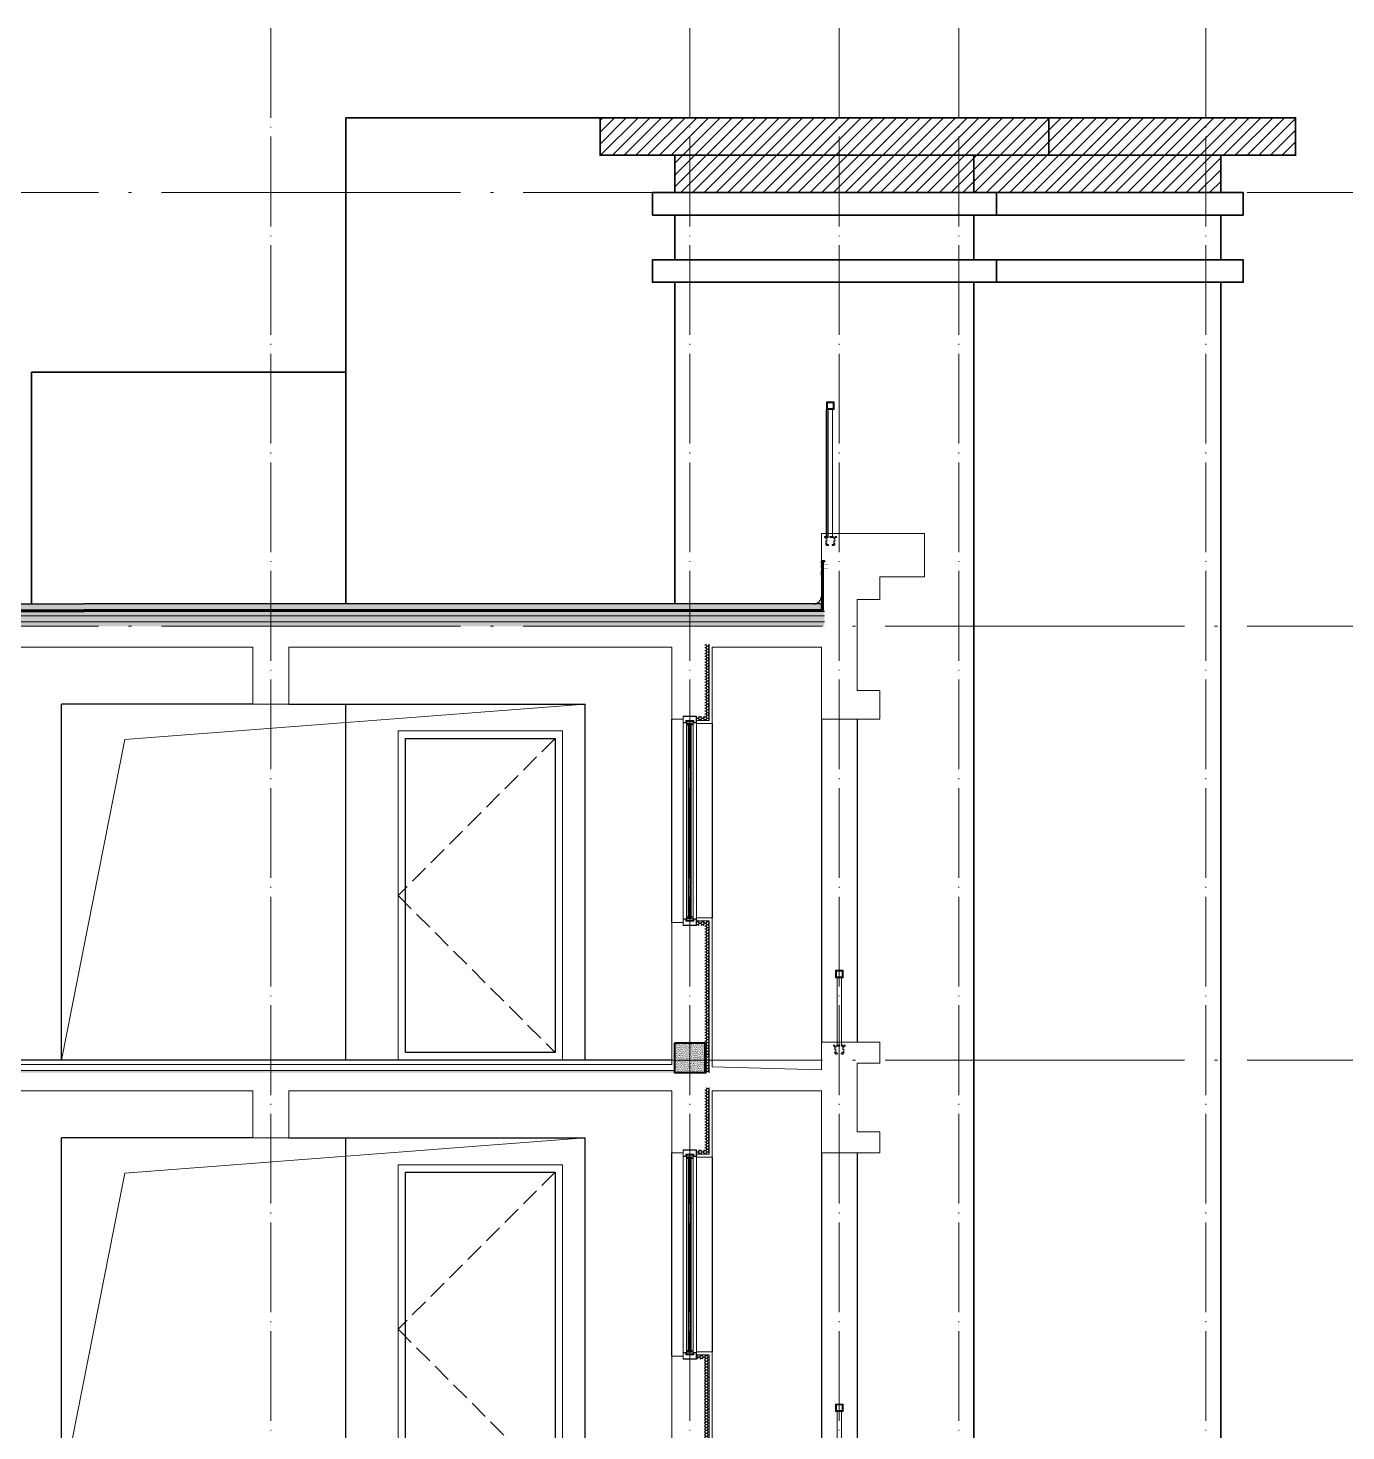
# Model space of a CAD drawing. Extents: x -518115 to 1124316, y -209821 to 1628073.
# Drawn here: x 849477 to 858288, y -90356 to -80976 of the extents above; entities that cross this region are included whole.
import ezdxf
from ezdxf.xclip import XClip

# ---------------------------------------------------------------- set-up
doc = ezdxf.new("R2010")
doc.units = 0
doc.header["$LTSCALE"] = 1000
doc.header["$MEASUREMENT"] = 0
doc.header["$XCLIPFRAME"] = 0
for name, pattern in [('#P_--_20B1_001_t3$0$DASH', [0.35, 0.25, -0.1]), ('DASH', [0.35, 0.25, -0.1]), ('DOTE', [2.42, 2, -0.2, 0.02, -0.2])]:
    doc.linetypes.add(name, pattern=pattern)
for name, color, linetype in [('3-剖面填充（细）', 250, 'Continuous'), ('3-屋面构造层', 157, 'Continuous'), ('Stair-栏杆', 142, 'Continuous'), ('SURFACE', 6, 'Continuous'), ('看线', 251, 'Continuous'), ('立面-看线', 251, 'Continuous')]:
    doc.layers.add(name, color=color, linetype=linetype)
for name, color, linetype, lineweight in [('DOTE', 19, 'DOTE', 9), ('PUB_HATCH', 8, 'Continuous', 9), ('S_WINDOW', 144, 'Continuous', 15), ('WALL', 9, 'Continuous', 40), ('内粉刷', 37, 'Continuous', 9), ('立面-中轮廓线', 213, 'Continuous', 35), ('立面-普通轮廓', 7, 'Continuous', 18), ('立面-栏杆', 105, 'Continuous', 15), ('立面-洞口示意', 152, 'Continuous', 13), ('立面-窗', 129, 'Continuous', 30), ('立面-窗开启线', 250, 'Continuous', 13), ('细细', 250, 'Continuous', 0)]:
    doc.layers.add(name, color=color, linetype=linetype, lineweight=lineweight)
pattern_1 = [(0, (42747.71, -473323.398), (16.66875, 9.623705), [11.1125, -22.225]), (120, (42747.71, -473323.398), (-16.66874801, 9.62370845), [11.1125, -22.225]), (60, (42747.71, -473323.398), (1.99e-06, 19.24741345), [-22.225, 11.1125])]
pattern_2 = [(315, (-218910.2607, -140541.0897), (-1.767766953, -1.767766953), []), (315, (-218909.0822, -140541.0897), (-1.767766953, -1.767766953), [])]
pattern_3 = [(315, (-218910.2607, -141979.3279), (-1.767766953, -1.767766953), []), (315, (-218909.0822, -141979.3279), (-1.767766953, -1.767766953), [])]

# ---------------------------------------------------------------- blocks, each defined once
blk = doc.blocks.new('FGHFGFD')
at = {"layer": '立面-栏杆'}
for p, q in [((542633.8, 108636.1), (542633.8, 109486.1)), ((542663.8, 109486.1), (542663.8, 108636.1))]:
    blk.add_line(p, q, dxfattribs=at)
at = {"layer": '立面-栏杆', "linetype": 'DASH', "ltscale": 0.1}
for p, q in [((542688.8, 108636.1), (542608.8, 108636.1)), ((542608.8, 108636.1), (542608.8, 108629)), ((542608.8, 108629), (542619.1, 108629)), ((542619.1, 108629), (542619.1, 108585.1)), ((542626.3, 108629), (542671.3, 108629)), ((542626.3, 108585.1), (542626.3, 108629)), ((542671.3, 108629), (542671.3, 108585.1)), ((542678.5, 108629), (542688.8, 108629)), ((542678.5, 108585.1), (542678.5, 108629)), ((542688.8, 108629), (542688.8, 108636.1)), ((542633.5, 108583.3), (542628.1, 108583.3)), ((542628.1, 108576.1), (542633.5, 108576.1)), ((542636.2, 108578.8), (542636.2, 108580.6)), ((542661.4, 108580.6), (542661.4, 108578.8)), ((542669.5, 108583.3), (542664.1, 108583.3)), ((542664.1, 108576.1), (542669.5, 108576.1))]:
    blk.add_line(p, q, dxfattribs=at)
at = {"layer": '立面-栏杆'}
for points in [[(542673.8, 109536.1), (542623.8, 109536.1), (542623.8, 109486.1), (542673.8, 109486.1)], [(542667.8, 109530.1), (542629.8, 109530.1), (542629.8, 109492.1), (542667.8, 109492.1)]]:
    blk.add_lwpolyline(points, close=True, dxfattribs=at)
at = {"layer": '立面-栏杆', "linetype": 'DASH', "ltscale": 0.1}
for centre, major_axis, start_param, end_param in [((542628.1, 108585.1), (6.36, 6.36), 2.356194, 3.926991), ((542628.1, 108585.1), (1.27, 1.27), 2.356194, 3.926991), ((542633.5, 108580.6), (1.91, 1.91), 5.497787, 7.068583), ((542633.5, 108578.8), (1.91, 1.91), 3.926991, 5.497787), ((542664.1, 108580.6), (1.91, 1.91), 0.785398, 2.356194), ((542666, 108580.7), (3.53, 3.53), 2.748894, 3.534292), ((542669.5, 108585.1), (-6.36, 6.36), 2.356194, 3.926991), ((542669.5, 108585.1), (-1.27, 1.27), 2.356194, 3.926991)]:
    blk.add_ellipse(centre, major_axis=major_axis, ratio=1, start_param=start_param, end_param=end_param, dxfattribs=at)
blk = doc.blocks.new('FGHFG4334GDFGDFFGGGGGGDFG4G')
at = {"layer": 'SURFACE', "const_width": 2.25}
for points in [[(46.5, 0), (0, 0)], [(46.5, -27.6), (0, -27.6)]]:
    blk.add_lwpolyline(points, dxfattribs=at)
at = {"layer": 'SURFACE', "const_width": 1.5}
blk.add_lwpolyline([(46.5, 17.2, -1), (46.5, 5.2), (46.5, -6.8, -1), (46.5, -18.8), (46.5, -36.8), (52.5, -48), (52.5, -72.8)], format="xyb", dxfattribs=at)
blk = doc.blocks.new('FGDGDGD')
at = {"layer": '3-屋面构造层'}
h = blk.add_hatch(dxfattribs=at)
h.set_pattern_fill('隔热材料01', color=256, scale=7.692308, style=0)
h.set_pattern_definition([(270, (9.5186, 433.228), (3.846153863, -7e-16), [0.385980771, -3.460173092]), (270, (6.637, 433.228), (3.846153863, -7e-16), [0.385980771, -3.460173092]), (90, (8.5996, 430.618), (-3.846153863, 2e-16), [0.385980771, -3.460173092]), (90, (7.556, 430.618), (-3.846153863, 2e-16), [0.385980771, -3.460173092]), (180, (10.002, 430), (-5e-16, -3.846153863), [3.848019248, 0.001865385]), (135, (8.9282, 430.193), (2e-16, 3.846144175), [0.328307694, -5.110980792]), (116.56505, (12.5422, 430.4251), (8.6793e-06, 3.8461487416), [0.215769232, -8.384500037]), (116.56505, (8.696, 430.4251), (8.6793e-06, 3.8461487416), [0.215769232, -8.384500037]), (153.43495, (13.1603, 430), (-8.679e-06, 3.846148742), [0.431538463, -8.168730805]), (153.43495, (9.3142, 430), (-8.679e-06, 3.846148742), [0.431538463, -8.168730805]), (63.43495, (12.4457, 431.0041), (-8.6793e-06, 3.8461487416), [2.054923086, -6.545346183]), (63.43495, (8.5996, 431.0041), (-8.6793e-06, 3.8461487416), [2.054923086, -6.545346183]), (116.56505, (13.3647, 433.228), (8.6793e-06, 3.8461487416), [0.215769232, -8.384500037]), (116.56505, (9.5186, 433.228), (8.6793e-06, 3.8461487416), [0.215769232, -8.384500037]), (135, (9.422, 433.421), (2e-16, 3.846144175), [0.328307694, -5.110980792]), (153.43495, (13.036, 433.6532), (-8.679e-06, 3.846148742), [0.431538463, -8.168730805]), (153.43495, (9.19, 433.6532), (-8.679e-06, 3.846148742), [0.431538463, -8.168730805]), (45, (6.7336, 433.421), (2e-16, 3.846144175), [0.328307694, -5.110980792]), (63.43495, (10.4833, 433.228), (-8.6793e-06, 3.8461487416), [0.215769232, -8.384500037]), (63.43495, (6.6371, 433.228), (-8.6793e-06, 3.8461487416), [0.215769232, -8.384500037]), (26.56505, (10.812, 433.6532), (8.679e-06, 3.846148742), [0.431538463, -8.168730805]), (26.56505, (6.9658, 433.6532), (8.679e-06, 3.846148742), [0.431538463, -8.168730805]), (116.56505, (11.4023, 431.0041), (8.6793e-06, 3.8461487416), [2.054923086, -6.545346183]), (116.56505, (7.5561, 431.0041), (8.6793e-06, 3.8461487416), [2.054923086, -6.545346183]), (45, (7.2275, 430.193), (2e-16, 3.846144175), [0.328307694, -5.110980792]), (63.43495, (11.3058, 430.4251), (-8.6793e-06, 3.8461487416), [0.215769232, -8.384500037]), (63.43495, (7.4596, 430.4251), (-8.6793e-06, 3.8461487416), [0.215769232, -8.384500037]), (26.56505, (10.6877, 430), (8.679e-06, 3.846148742), [0.431538463, -8.168730805]), (26.56505, (6.8415, 430), (8.679e-06, 3.846148742), [0.431538463, -8.168730805])])
edge = h.paths.add_edge_path()
edge.add_arc((682180.8, 585366.2), 9.23, 450, 540, ccw=False)
edge.add_line((682180.8, 585375.4), (682191.6, 585375.4))
edge.add_line((682191.6, 585375.4), (682191.6, 585366.2))
edge.add_line((682191.6, 585366.2), (682171.6, 585366.2))
h = blk.add_hatch(dxfattribs=at)
h.set_pattern_fill('混凝土', color=256, scale=5, angle=-1.14576, style=0)
h.set_pattern_definition([(48.854237, (-82751.966, -43707.863), (35.7930991, -3.8540962), [3.75, -41.25]), (353.854237, (-82751.966, -43707.863), (-6.1841378, 37.7408106), [3, -33]), (99.305637, (-82748.983, -43708.185), (29.6089874, 33.886691), [3.1870095, -35.0571056]), (45.038437, (-82751.766, -43697.865), (53.1858973, -9.3413237), [5.625, -61.875]), (95.489837, (-82747.334, -43698.644), (47.6977146, 47.7616795), [4.7805144, -52.58565]), (350.038437, (-82751.766, -43697.865), (47.6976773, 47.7617167), [4.5, -49.5]), (19.854237, (-82746.817, -43700.465), (29.4368469, -20.7237073), [3.75, -41.25]), (324.854237, (-82746.817, -43700.465), (12.8883392, 36.0069862), [3, -33]), (70.305637, (-82744.364, -43702.192), (42.3251977, 15.2832459), [3.1870095, -35.0571056]), (36.3542372, (-82751.966, -43707.863), (0.9406985, 16.62920733), [0, -32.6, 0, -33.5, 0, -33.125]), (6.3542372, (-82751.966, -43707.863), (13.54517982, 19.45362572), [0, -19.1, 0, -31.85, 0, -12.625]), (326.3542372, (-82763.114, -43707.64), (26.66323482, -1.66123381), [0, -12.5, 0, -39, 0, -51.75]), (316.3542372, (-82768.113, -43707.54), (29.2535633, 4.4211788), [0, -16.25, 0, -25.9, 0, -36.75])])
h.paths.add_polyline_path([(674875.1, 585046.2), (674875.1, 585086.2), (682171.6, 585086.2), (682171.6, 585046.2)])
h = blk.add_hatch(dxfattribs=at)
h.set_pattern_fill('焦渣矿渣', color=256, scale=4, angle=-1.14576, style=0)
h.set_pattern_definition([(358.8542372, (-82751.966, -43697.863), (8.27546507, 13.69326162), [1.6, -14.4]), (298.8542372, (-82751.966, -43697.863), (15.99644496, -0.32013217), [1.6, -14.4]), (238.8542372, (-82750.366, -43697.895), (7.72097989, -14.0133938), [1.6, -14.4]), (268.8542372, (-82745.567, -43697.991), (15.83683295, -8.3183365), [2.4, -11.456]), (268.8542372, (-82743.967, -43698.023), (15.83683295, -8.3183365), [2.4, -11.456]), (268.8542372, (-82742.368, -43698.055), (15.83683295, -8.3183365), [2.4, -11.456])])
h.paths.add_polyline_path([(674875.1, 585006.2), (674875.1, 585036.2), (682191.6, 585036.2), (682191.6, 585006.2)])
h = blk.add_hatch(dxfattribs=at)
h.set_pattern_fill('隔热材料03', color=256, scale=12.5, style=0)
h.set_pattern_definition([(113.578, (-500407.8114, 374696.8656), (-0.0086926214, 6.2699620763), [1.075, -0.5693125, 2.8375, -0.5693125, 1.075, -0.6825]), (66.42, (-500406.1744, 374696.8656), (2.727787851, 6.0425e-05), [1.075, -0.5693125, 2.840375, -0.5693125, 1.075, -0.6825]), (180, (-500406.1744, 374696.8656), (0, 6.25), [1.636625, -1.0910625]), (180, (-500407.538, 374702.4906), (0, 6.25), [1.636625, -1.0910625]), (90, (-500405.7427, 374697.8548), (2.72775, 2e-16), [0.52175, -5.72825]), (90, (-500407.1066, 374700.9798), (2.72775, 2e-16), [0.52175, -5.72825]), (90, (-500408.2427, 374697.8548), (2.72775, 2e-16), [0.52175, -5.72825]), (90, (-500409.6066, 374700.9798), (2.72775, 2e-16), [0.52175, -5.72825])])
edge = h.paths.add_edge_path()
edge.add_line((682177.8, 585086.2), (682177.8, 585050.2))
edge.add_arc((682171.6, 585050.2), 6.25, 270, 360, ccw=False)
edge.add_line((682171.6, 585044), (682171.6, 585086.2))
edge.add_line((682171.6, 585086.2), (682177.8, 585086.2))
h = blk.add_hatch(dxfattribs=at)
h.set_pattern_fill('加气混凝土', color=256, scale=5, style=0)
h.set_pattern_definition([(0, (-82734.266, -43726.163), (30, 60), [0, -60]), (0, (-82769.366, -43734.263), (30, 60), [0, -60]), (0, (-82749.866, -43734.863), (30, 60), [0, -60]), (0, (-82728.566, -43717.163), (30, 60), [0, -60]), (0, (-82753.466, -43737.863), (30, 60), [0, -60]), (0, (-82722.566, -43679.363), (30, 60), [0, -60]), (0, (-82740.866, -43684.163), (30, 60), [0, -60]), (0, (-82731.266, -43691.663), (30, 60), [0, -60]), (0, (-82780.166, -43692.863), (30, 60), [0, -60]), (0, (-82750.766, -43695.563), (30, 60), [0, -60]), (0, (-82762.166, -43710.863), (30, 60), [0, -60]), (0, (-82761.566, -43733.363), (30, 60), [0, -60]), (0, (-82739.066, -43735.763), (30, 60), [0, -60]), (0, (-82722.566, -43709.363), (30, 60), [0, -60]), (0, (-82778.666, -43718.663), (30, 60), [0, -60]), (0, (-82773.566, -43708.463), (30, 60), [0, -60]), (0, (-82750.166, -43712.663), (30, 60), [0, -60]), (0, (-82758.566, -43721.363), (30, 60), [0, -60]), (0, (-82763.366, -43701.563), (30, 60), [0, -60]), (0, (-82755.866, -43679.063), (30, 60), [0, -60]), (0, (-82776.266, -43731.263), (30, 60), [0, -60]), (0, (-82743.266, -43691.363), (30, 60), [0, -60]), (0, (-82771.166, -43690.463), (30, 60), [0, -60]), (0, (-82775.966, -43682.663), (30, 60), [0, -60]), (130.601294, (-82726.2516, -43698.149), (-149.999998343, 180.000000787), [2.6341554, -1103.7111]), (18.4349488, (-82730.537, -43697.006), (149.99999945, 59.99999956), [2.710524, -376.76279]), (90, (-82730.537, -43699.578), (30, 60), [2.5714284, -117.428565]), (161.565051, (-82727.966, -43700.435), (-150.000000755, 59.99999553), [2.710524, -376.76279]), (53.1301023, (-82727.966, -43700.435), (30.00000006, 59.99999997), [2.857143, -297.14285]), (135, (-82725.68, -43731.006), (-30.00000363, 59.99999594), [2.424366, -167.28126]), (45, (-82729.109, -43731.006), (29.9999998, 59.99999976), [2.424366, -167.28126]), (135, (-82727.394, -43732.72), (-30.00000363, 59.99999594), [2.424366, -167.28126]), (45, (-82727.394, -43732.72), (29.9999998, 59.99999976), [2.424366, -167.28126]), (116.565051, (-82754.537, -43690.72), (-5.2e-06, 119.9999967), [3.1943826, -63.88765]), (180, (-82755.966, -43687.863), (-30, 60), [3.4285716, -56.571425]), (63.434949, (-82760.823, -43690.72), (3e-07, 119.9999994), [3.1943826, -63.88765]), (116.565051, (-82759.394, -43693.58), (-5.2e-06, 119.9999967), [3.1943826, -63.88765]), (0, (-82759.394, -43693.58), (30, 60), [3.4285716, -56.571425]), (63.434949, (-82755.966, -43693.58), (3e-07, 119.9999994), [3.1943826, -63.88765]), (107.102728, (-82731.9658, -43711.0063), (-89.999996559, 300.000000484), [3.8861346, -1628.29025]), (143.972626, (-82733.1087, -43707.292), (-569.999992774, 419.999999525), [3.8861346, -812.202]), (180, (-82736.25, -43705.006), (-30, 60), [3.7142856, -56.28571]), (36.0273733, (-82743.1087, -43707.292), (569.999995788, 419.999995472), [3.8861346, -812.202]), (71.5650511, (-82744.252, -43710.721), (90.00000046, 299.99999948), [3.6140316, -375.85928]), (107.102728, (-82743.1087, -43714.4348), (-89.999996559, 300.000000484), [3.8861346, -1628.29025]), (143.972626, (-82739.966, -43716.7206), (-569.999992774, 419.999999525), [3.8861346, -812.202]), (0, (-82739.966, -43716.72), (30, 60), [3.7142856, -56.28571]), (36.0273733, (-82736.2516, -43716.7206), (569.999995788, 419.999995472), [3.8861346, -812.202]), (71.5650511, (-82733.109, -43714.435), (90.00000046, 299.99999948), [3.6140316, -375.85928]), (150.255118, (-82731.3944, -43683.006), (-90.000000213, 59.999999257), [2.303502, -481.43196]), (90, (-82733.394, -43684.15), (30, 60), [2.2857144, -117.714275]), (29.7448813, (-82733.3944, -43684.149), (90.000000053, 59.99999972), [2.303502, -481.43196]), (116.565051, (-82745.394, -43725.58), (-5.2e-06, 119.9999967), [3.1943826, -63.88765]), (168.690067, (-82746.823, -43722.7206), (-270.0000002, 59.999998494), [2.9137254, -608.96855]), (41.1859251, (-82751.9658, -43724.149), (749.999995456, 659.999994229), [3.0371844, -1272.5802]), (90, (-82751.966, -43727.006), (30, 60), [2.857143, -117.14285]), (138.814074, (-82749.68, -43729.0063), (-749.999986669, 660.000004204), [3.0371844, -1272.5802]), (16.6992442, (-82749.68, -43729.0063), (989.999992552, 299.999996858), [2.982945, -1249.85375]), (60.9453959, (-82746.823, -43728.149), (29.99999992, 59.999999469), [2.9416086, -1232.53395]), (109.983106, (-82770.5373, -43700.4348), (-150.000000565, 419.9999988885), [3.3442002, -1401.21975]), (155.556045, (-82771.68, -43697.292), (-390.0000014866, 179.99999626), [3.4522986, -1446.51315]), (24.4439547, (-82777.9658, -43697.292), (390.0000001945, 179.999999134), [3.4522986, -1446.51315]), (70.0168934, (-82779.1087, -43700.4348), (150.000000452, 419.999998958), [3.3442002, -1401.21975]), (109.983106, (-82777.9658, -43703.5777), (-150.000000565, 419.9999988885), [3.3442002, -1401.21975]), (160.016893, (-82774.823, -43704.7206), (-150.000000088, 59.999997267), [3.3442002, -698.93775]), (19.9831065, (-82774.823, -43704.7206), (149.999999176, 59.999999905), [3.3442002, -698.93775]), (70.0168934, (-82771.68, -43703.5777), (150.000000452, 419.999998958), [3.3442002, -1401.21975]), (122.005383, (-82748.2516, -43705.8634), (-30.000004026, 59.999996937), [2.6954232, -563.3434]), (18.4349488, (-82752.252, -43704.435), (149.99999945, 59.99999956), [2.710524, -376.76279]), (90, (-82752.252, -43707.006), (30, 60), [2.5714284, -117.428565]), (161.565051, (-82749.68, -43707.863), (-150.000000755, 59.99999553), [2.710524, -376.76279]), (54.4623222, (-82749.68, -43707.8634), (209.999999696, 299.99999955), [2.457807, -1029.82115]), (116.565051, (-82765.68, -43720.435), (-5.2e-06, 119.9999967), [3.1943826, -63.88765]), (180, (-82767.11, -43717.58), (-30, 60), [3.142857, -56.85714]), (59.0362434, (-82771.966, -43720.435), (30.000000098, 59.99999971), [3.3319728, -696.3822]), (120.963756, (-82770.2516, -43723.292), (-30.0000041, 59.999997245), [3.3319728, -696.3822]), (0, (-82770.25, -43723.29), (30, 60), [3.142857, -56.85714]), (63.434949, (-82767.11, -43723.29), (3e-07, 119.9999994), [3.1943826, -63.88765])])
h.paths.add_polyline_path([(682191.6, 584936.2), (674875.1, 584936.2), (674875.1, 584966.2), (682191.6, 584966.2)])
at = {"layer": '立面-看线'}
h = blk.add_hatch(dxfattribs=at)
h.set_pattern_fill('HONEY', color=256, scale=7)
h.set_pattern_definition([(0, (-799653.24, -415240.13), (16.66875, 9.623705), [11.1125, -22.225]), (120, (-799653.24, -415240.13), (-16.66874801, 9.62370845), [11.1125, -22.225]), (60, (-799653.24, -415240.13), (1.99e-06, 19.24741345), [-22.225, 11.1125])])
h.paths.add_polyline_path([(682191.6, 584966.2), (674875.1, 584966.2), (674875.1, 585006.2), (682191.6, 585006.2)])
at = {"layer": '3-屋面构造层'}
for p, q in [((682177.8, 585086.2), (674875.1, 585086.2)), ((682171.6, 585046.2), (674875.1, 585046.2)), ((682191.6, 585036.2), (674875.1, 585036.2)), ((682171.6, 585086.2), (682171.6, 585044))]:
    blk.add_line(p, q, dxfattribs=at)
at = {"layer": '3-屋面构造层', "color": 251, "linetype": 'DASH', "ltscale": 0.05, "true_color": 0x636466, "const_width": 2.5}
for points in [[(682056.6, 585042.7), (682171.6, 585042.7, 0.414214), (682179.1, 585050.2), (682179.1, 585366.2)], [(682056.6, 585039), (682171.6, 585039, 0.414214), (682182.8, 585050.2), (682182.8, 585366.2)]]:
    blk.add_lwpolyline(points, format="xyb", dxfattribs=at)
at = {"layer": '3-屋面构造层', "color": 251, "true_color": 0x636466}
for points in [[(682056.6, 585041.5), (682171.6, 585041.5, 0.414214), (682180.3, 585050.2), (682180.3, 585366.2)], [(682056.6, 585044), (682171.6, 585044, 0.414214), (682177.8, 585050.2), (682177.8, 585366.2)], [(682056.6, 585040.2), (682171.6, 585040.2, 0.414214), (682181.6, 585050.2), (682181.6, 585366.2), (682184.1, 585366.2), (682184.1, 585050.2, -0.414214), (682171.6, 585037.7), (682056.6, 585037.7)]]:
    blk.add_lwpolyline(points, format="xyb", dxfattribs=at)
at = {"layer": '3-屋面构造层', "ltscale": 0.8}
blk.add_lwpolyline([(682171.6, 585366.2, -0.414214), (682180.8, 585375.4), (682191.6, 585375.4), (682191.6, 585366.2), (682171.6, 585366.2)], format="xyb", dxfattribs=at)
at = {"layer": '3-屋面构造层', "color": 251, "linetype": 'DASH', "ltscale": 0.05, "true_color": 0x636466, "const_width": 2.5}
for points in [[(682042.7, 585039), (674875.1, 585039)], [(682056.6, 585042.7), (682042.7, 585039)]]:
    blk.add_lwpolyline(points, dxfattribs=at)
at = {"layer": '3-屋面构造层', "color": 251, "true_color": 0x636466}
for points in [[(682042.7, 585040.2), (674875.1, 585040.2)], [(674875.1, 585037.7), (682042.7, 585037.7)], [(682056, 585043.8), (682042.1, 585040.1)], [(682043.2, 585037.9), (682057.1, 585041.6)]]:
    blk.add_lwpolyline(points, dxfattribs=at)
at = {"layer": '3-屋面构造层'}
blk.add_arc((682121.6, 585136.2), 50, 270, 360, dxfattribs=at)
at = {"layer": 'PUB_HATCH', "color": 215, "true_color": 0xa953a0}
for p, q in [((682191.6, 585006.2), (674875.1, 585006.2)), ((682191.6, 584966.2), (674875.1, 584966.2))]:
    blk.add_line(p, q, dxfattribs=at)
at = {"layer": '3-屋面构造层', "color": 1, "xscale": -1}
blk.add_blockref('FGHFG4334GDFGDFFGGGGGGDFG4G', (682218.1, 585349), dxfattribs=at)
blk = doc.blocks.new('A$C01BC52BD')
at = {"layer": '立面-栏杆'}
for p, q in [((-15, 0), (-15, 450)), ((15, 450), (15, 0))]:
    blk.add_line(p, q, dxfattribs=at)
at = {"layer": '立面-栏杆', "linetype": 'DASH', "ltscale": 0.1}
for p, q in [((40, 0), (-40, 0)), ((-40, 0), (-40, -7.1)), ((40, -7.1), (40, 0)), ((-40, -7.1), (-29.7, -7.1)), ((-29.7, -7.1), (-29.7, -51)), ((-22.5, -7.1), (22.4, -7.1)), ((-22.5, -51), (-22.5, -7.1)), ((-15.3, -52.8), (-20.7, -52.8)), ((-20.7, -60), (-15.3, -60)), ((-12.6, -57.3), (-12.6, -55.5)), ((12.5, -55.5), (12.5, -57.3)), ((20.6, -52.8), (15.2, -52.8)), ((15.2, -60), (20.6, -60)), ((22.4, -7.1), (22.4, -51)), ((29.6, -7.1), (40, -7.1)), ((29.6, -51), (29.6, -7.1))]:
    blk.add_line(p, q, dxfattribs=at)
at = {"layer": '立面-栏杆'}
for points in [[(25, 500), (-25, 500), (-25, 450), (25, 450)], [(19, 494), (-19, 494), (-19, 456), (19, 456)]]:
    blk.add_lwpolyline(points, close=True, dxfattribs=at)
at = {"layer": '立面-栏杆', "linetype": 'DASH', "ltscale": 0.1}
for centre, major_axis, start_param, end_param in [((-20.7, -51), (6.36, 6.36), 2.356194, 3.926991), ((-20.7, -51), (1.27, 1.27), 2.356194, 3.926991), ((-15.3, -55.5), (1.91, 1.91), 5.497787, 7.068583), ((-15.3, -57.3), (1.91, 1.91), 3.926991, 5.497787), ((15.2, -55.5), (1.91, 1.91), 0.785398, 2.356194), ((17.1, -55.4), (3.53, 3.53), 2.748894, 3.534292), ((20.6, -51), (-6.36, 6.36), 2.356194, 3.926991), ((20.6, -51), (-1.27, 1.27), 2.356194, 3.926991)]:
    blk.add_ellipse(centre, major_axis=major_axis, ratio=1, start_param=start_param, end_param=end_param, dxfattribs=at)
blk = doc.blocks.new('zrszerf')
at = {"layer": '细细'}
h = blk.add_hatch(dxfattribs=at)
h.set_pattern_fill('金属', color=256, style=0)
h.set_pattern_definition(pattern_2)
h.paths.add_polyline_path([(257694.9, 608543.3), (257714.9, 608543.3), (257714.9, 608556.8), (257764.9, 608556.8), (257764.9, 608543.3), (257784.9, 608543.3), (257784.9, 608588.3), (257694.9, 608588.3)])
h.paths.add_polyline_path([(257712.9, 608558.8), (257712.9, 608545.3), (257696.9, 608545.3), (257696.9, 608586.3), (257782.9, 608586.3), (257782.9, 608545.3), (257766.9, 608545.3), (257766.9, 608558.8)], flags=16)
h = blk.add_hatch(dxfattribs=at)
h.set_pattern_fill('金属', color=256, style=0)
h.set_pattern_definition(pattern_2)
h.paths.add_polyline_path([(257762.4, 608554.8), (257762.4, 608529.8), (257750.4, 608529.8), (257750.4, 608539.8), (257729.4, 608539.8), (257729.4, 608529.8), (257717.4, 608529.8), (257717.4, 608554.8)])
h.paths.add_polyline_path([(257719.4, 608552.8), (257719.4, 608531.8), (257727.4, 608531.8), (257727.4, 608541.8), (257752.4, 608541.8), (257752.4, 608531.8), (257760.4, 608531.8), (257760.4, 608552.8)], flags=16)
h = blk.add_hatch(color=256, dxfattribs=at)
edge = h.paths.add_edge_path()
edge.add_line((257735.4, 608539.8), (257735.4, 608527.8))
edge.add_arc((257739.9, 608519.5), 9.44, 61.51755, 118.48245, ccw=False)
edge.add_line((257744.4, 608527.8), (257744.4, 608539.8))
edge.add_arc((257739.9, 608548.1), 9.44, 241.51755, 298.48245, ccw=False)
h = blk.add_hatch(dxfattribs=at)
h.set_pattern_fill('金属', color=256, style=0)
h.set_pattern_definition(pattern_3)
h.paths.add_polyline_path([(257694.9, 607233.3), (257714.9, 607233.3), (257714.9, 607219.8), (257764.9, 607219.8), (257764.9, 607233.3), (257784.9, 607233.3), (257784.9, 607188.3), (257694.9, 607188.3)])
h.paths.add_polyline_path([(257712.9, 607217.8), (257712.9, 607231.3), (257696.9, 607231.3), (257696.9, 607190.3), (257782.9, 607190.3), (257782.9, 607231.3), (257766.9, 607231.3), (257766.9, 607217.8)], flags=16)
h = blk.add_hatch(dxfattribs=at)
h.set_pattern_fill('金属', color=256, style=0)
h.set_pattern_definition(pattern_3)
h.paths.add_polyline_path([(257762.4, 607221.8), (257762.4, 607246.8), (257750.4, 607246.8), (257750.4, 607236.8), (257729.4, 607236.8), (257729.4, 607246.8), (257717.4, 607246.8), (257717.4, 607221.8)])
h.paths.add_polyline_path([(257719.4, 607223.8), (257719.4, 607244.8), (257727.4, 607244.8), (257727.4, 607234.8), (257752.4, 607234.8), (257752.4, 607244.8), (257760.4, 607244.8), (257760.4, 607223.8)], flags=16)
h = blk.add_hatch(color=256, dxfattribs=at)
edge = h.paths.add_edge_path()
edge.add_line((257735.4, 607236.8), (257735.4, 607248.8))
edge.add_arc((257739.9, 607257.1), 9.44, 241.51755, 298.48245)
edge.add_line((257744.4, 607248.8), (257744.4, 607236.8))
edge.add_arc((257739.9, 607228.5), 9.44, 61.51755, 118.48245)
at = {"layer": 'S_WINDOW'}
for p, q in [((257694.9, 607233.3), (257694.9, 608543.3)), ((257717.4, 607246.8), (257717.4, 608529.8)), ((257762.4, 607246.8), (257762.4, 608529.8)), ((257784.9, 607233.3), (257784.9, 608543.3))]:
    blk.add_line(p, q, dxfattribs=at)
for points in [[(257784.9, 608588.3), (257784.9, 608543.3), (257764.9, 608543.3), (257764.9, 608556.8), (257714.9, 608556.8), (257714.9, 608543.3), (257694.9, 608543.3), (257694.9, 608588.3)], [(257782.9, 608586.3), (257782.9, 608545.3), (257766.9, 608545.3), (257766.9, 608558.8), (257712.9, 608558.8), (257712.9, 608545.3), (257696.9, 608545.3), (257696.9, 608586.3)], [(257762.4, 608554.8), (257762.4, 608529.8), (257750.4, 608529.8), (257750.4, 608539.8), (257729.4, 608539.8), (257729.4, 608529.8), (257717.4, 608529.8), (257717.4, 608554.8)], [(257760.4, 608552.8), (257760.4, 608531.8), (257752.4, 608531.8), (257752.4, 608541.8), (257727.4, 608541.8), (257727.4, 608531.8), (257719.4, 608531.8), (257719.4, 608552.8)], [(257784.9, 607188.3), (257784.9, 607233.3), (257764.9, 607233.3), (257764.9, 607219.8), (257714.9, 607219.8), (257714.9, 607233.3), (257694.9, 607233.3), (257694.9, 607188.3)], [(257782.9, 607190.3), (257782.9, 607231.3), (257766.9, 607231.3), (257766.9, 607217.8), (257712.9, 607217.8), (257712.9, 607231.3), (257696.9, 607231.3), (257696.9, 607190.3)], [(257762.4, 607221.8), (257762.4, 607246.8), (257750.4, 607246.8), (257750.4, 607236.8), (257729.4, 607236.8), (257729.4, 607246.8), (257717.4, 607246.8), (257717.4, 607221.8)], [(257760.4, 607223.8), (257760.4, 607244.8), (257752.4, 607244.8), (257752.4, 607234.8), (257727.4, 607234.8), (257727.4, 607244.8), (257719.4, 607244.8), (257719.4, 607223.8)]]:
    blk.add_lwpolyline(points, close=True, dxfattribs=at)
at = {"layer": '细细'}
for points in [[(257729.4, 608529.8), (257729.4, 607246.8)], [(257735.4, 607248.8), (257735.4, 608539.8)], [(257744.4, 607248.8), (257744.4, 608539.8)], [(257750.4, 608529.8), (257750.4, 607246.8)]]:
    blk.add_lwpolyline(points, dxfattribs=at)
for points in [[(257735.4, 608539.8), (257735.4, 608527.8, -0.253805), (257744.4, 608527.8), (257744.4, 608539.8, -0.253805)], [(257735.4, 607236.8), (257735.4, 607248.8, 0.253805), (257744.4, 607248.8), (257744.4, 607236.8, 0.253805)]]:
    blk.add_lwpolyline(points, format="xyb", close=True, dxfattribs=at)
blk = doc.blocks.new('A$C7DFF5D65')
at = {"layer": '立面-普通轮廓'}
blk.add_lwpolyline([(0, 0), (-1100, 0), (-1100, 2200), (0, 2200)], close=True, dxfattribs=at)
at = {"layer": '立面-窗'}
blk.add_lwpolyline([(-50, 50), (-1050, 50), (-1050, 2150), (-50, 2150)], close=True, dxfattribs=at)
at = {"layer": '立面-窗开启线', "linetype": '#P_--_20B1_001_t3$0$DASH', "ltscale": 0.5}
blk.add_lwpolyline([(-50, 2150), (-1100, 1100), (-50, 50)], dxfattribs=at)
blk = doc.blocks.new('GDFGDGRGDGD')
at = {"layer": '立面-看线'}
h = blk.add_hatch(dxfattribs=at)
h.set_pattern_fill('HONEY', color=256, scale=7)
h.set_pattern_definition([(0, (-259464.401, -291910.8335), (16.66875, 9.623705), [11.1125, -22.225]), (120, (-259464.401, -291910.8335), (-16.66874801, 9.62370845), [11.1125, -22.225]), (60, (-259464.401, -291910.8335), (1.99e-06, 19.24741345), [-22.225, 11.1125])])
h.paths.add_polyline_path([(551818.8, 93536.1), (551788.8, 93536.1), (551788.8, 94436.1), (551733.8, 94436.1), (551733.8, 94466.1), (551818.8, 94466.1)])
at = {"layer": 'PUB_HATCH', "color": 215, "true_color": 0xa953a0}
blk.add_lwpolyline([(551733.8, 94466.1), (551818.8, 94466.1), (551818.8, 93451.1)], dxfattribs=at)
at = {"layer": '内粉刷'}
for points in [[(551733.8, 94486.1), (551838.8, 94486.1), (551838.8, 93491.1)], [(551568.8, 93506.1), (551568.8, 94456.1), (551643.8, 94456.1)]]:
    blk.add_lwpolyline(points, dxfattribs=at)
at = {"layer": '看线', "color": 252, "true_color": 0x939598}
for p, q in [((548768.8, 95916.1), (547488.8, 95916.1)), ((549008.8, 95916.1), (550988.8, 95916.1))]:
    blk.add_line(p, q, dxfattribs=at)
at = {"layer": '看线'}
for p, q in [((551568.8, 94456.1), (551568.8, 95816.1)), ((551838.8, 95786.1), (551838.8, 94486.1)), ((552568.9, 95816.1), (552568.9, 93656.1)), ((552568.9, 95786.1), (552568.9, 93656.1)), ((552808.8, 95816.1), (552808.8, 93656.1))]:
    blk.add_line(p, q, dxfattribs=at)
at = {"layer": '看线', "color": 252, "true_color": 0x939598}
for points in [[(547488.8, 93536.1), (547488.8, 95916.1)], [(550988.8, 93536.1), (550988.8, 95916.1)]]:
    blk.add_lwpolyline(points, dxfattribs=at)
at = {"layer": '看线'}
blk.add_lwpolyline([(549388.8, 93536.1), (549388.8, 95916.1)], dxfattribs=at)
at = {"layer": '立面-中轮廓线'}
for p, q in [((553588.8, 96436.1), (553588.8, 93536.1)), ((555238.8, 96436.1), (555238.8, 93536.1))]:
    blk.add_line(p, q, dxfattribs=at)
for name, p in [('zrszerf', (293948.9, -512752.2)), ('A$C7DFF5D65', (550838.8, 93536.1)), ('A$C01BC52BD', (552688.8, 93636.1))]:
    blk.add_blockref(name, p)

msp = doc.modelspace()

# ---------------------------------------------------------------- hatches: boundary and pattern name
at = {"layer": '3-剖面填充（细）'}
h = msp.add_hatch(dxfattribs=at)
h.set_pattern_fill('ANSI31', color=256, scale=35)
h.set_pattern_definition([(45, (396084.37, -127852.446), (-39.2886205, 39.2886205), [])])
h.paths.add_polyline_path([(853301, -81826.4), (853301, -81576.4), (857950.9, -81576.4), (857950.9, -81826.4), (857450.9, -81826.4), (857450.9, -82076.4), (853801, -82076.4), (853801, -81826.4)])
at = {"layer": 'Stair-栏杆'}
h = msp.add_hatch(dxfattribs=at)
h.set_pattern_fill('水域', color=5, scale=5)
h.set_pattern_definition([(0, (304894.036, -193012.565), (0, 10.23622015), [1.2795276, -8.956693]), (26.5650512, (304895.3153, -193012.5645), (10.236220737, 9.4e-08), [1.4305551, -21.458329]), (333.4349488, (304902.9925, -193011.9248), (10.23622078, -4e-09), [1.4305551, -21.458329]), (45, (304896.595, -193011.925), (0, 10.2362206), [1.80952525, -12.666676]), (135, (304902.9925, -193011.925), (-10.2362206, 1e-15), [1.80952525, -12.666676]), (26.5650512, (304897.8744, -193010.645), (10.236220737, 9.4e-08), [1.4305551, -21.458329]), (333.4349488, (304900.4334, -193010.0055), (10.23622078, -4e-09), [1.4305551, -21.458329]), (0, (304899.154, -193010.005), (0, 10.23622015), [1.2795276, -8.956693])])
h.paths.add_polyline_path([(854826, -83526.4), (854826, -84376.4), (854816, -84376.4), (854816, -83526.4)])
at = {"layer": '立面-看线'}
h = msp.add_hatch(dxfattribs=at)
h.set_pattern_fill('HONEY', color=256, scale=7)
h.set_pattern_definition([(0, (42747.71, -470423.398), (16.66875, 9.623705), [11.1125, -22.225]), (120, (42747.71, -470423.398), (-16.66874801, 9.62370845), [11.1125, -22.225]), (60, (42747.71, -470423.398), (1.99e-06, 19.24741345), [-22.225, 11.1125])])
h.paths.add_polyline_path([(854031, -85096.4), (854001, -85096.4), (854001, -85576.4), (853946, -85576.4), (853946, -85606.4), (854031, -85606.4)])
h = msp.add_hatch(dxfattribs=at)
h.set_pattern_fill('HONEY', color=256, scale=7)
h.set_pattern_definition(pattern_1)
h.paths.add_polyline_path([(854031, -87876.4), (854001, -87876.4), (854001, -86976.4), (853946, -86976.4), (853946, -86946.4), (854031, -86946.4)])
h = msp.add_hatch(dxfattribs=at)
h.set_pattern_fill('碎沙', color=256, scale=4)
h.set_pattern_definition([(37.5, (52747.7104, -473323.398), (-0.32000626, 9.78826475), [0, -7.7216, 0, -8.636, 0, -8.255]), (7.5, (52747.71, -473323.398), (8.99046566, 14.33650201), [0, -4.1656, 0, -6.9596, 0, -2.667]), (327.5, (52741.462, -473323.398), (15.819847405, 0.02874369), [0, -2.54, 0, -9.144, 0, -11.938]), (317.5, (52741.462, -473323.398), (15.27112905, 4.45858647), [0, -1.27, 0, -5.9944, 0, -6.858])])
h.paths.add_polyline_path([(853801, -87961.4), (854001, -87961.4), (854001, -87761.4), (853801, -87761.4)])
h = msp.add_hatch(dxfattribs=at)
h.set_pattern_fill('HONEY', color=256, scale=7)
h.set_pattern_definition(pattern_1)
h.paths.add_polyline_path([(854001, -87961.4), (854031, -87961.4), (854031, -87876.4), (854001, -87876.4)])
h.paths.add_polyline_path([(854031, -88061.4), (854001, -88061.4), (854001, -88476.4), (853946, -88476.4), (853946, -88506.4), (854031, -88506.4)])
h = msp.add_hatch(dxfattribs=at)
h.set_pattern_fill('HONEY', color=256, scale=7)
h.set_pattern_definition([(0, (45447.71, -473323.398), (16.66875, 9.623705), [11.1125, -22.225]), (120, (45447.71, -473323.398), (-16.66874801, 9.62370845), [11.1125, -22.225]), (60, (45447.71, -473323.398), (1.99e-06, 19.24741345), [-22.225, 11.1125])])
h.paths.add_polyline_path([(853801, -87946.4), (846701, -87946.4), (846701, -87961.4), (853801, -87961.4)])

# ---------------------------------------------------------------- linework, layer by layer
at = {"layer": 'DOTE', "linetype": 'DOTE', "ltscale": 0.3}
for p, q in [((851101, -80976.4), (851101, -122476.4)), ((853901, -80976.4), (853901, -122476.4)), ((854901, -80976.4), (854901, -122476.4)), ((855700.9, -80976.4), (855700.9, -122476.4)), ((857350.9, -80976.4), (857350.9, -122476.4))]:
    msp.add_line(p, q, dxfattribs=at)
at = {"layer": 'DOTE', "linetype": 'DOTE'}
for p, q in [((864468.3, -82076.4), (841283.6, -82076.4)), ((864468.3, -84976.4), (841283.6, -84976.4)), ((864468.3, -87876.4), (841283.6, -87876.4))]:
    msp.add_line(p, q, dxfattribs=at)
at = {"layer": 'PUB_HATCH', "color": 215, "true_color": 0xa953a0}
msp.add_line((846701, -87946.4), (853801, -87946.4), dxfattribs=at)
for points in [[(854031, -85096.4), (854031, -85606.4), (853946, -85606.4)], [(853946, -86946.4), (854031, -86946.4), (854031, -87961.4)], [(854031, -88061.4), (854031, -88506.4), (853946, -88506.4)]]:
    msp.add_lwpolyline(points, dxfattribs=at)
at = {"layer": 'Stair-栏杆', "color": 5}
msp.add_lwpolyline([(854816, -83526.4), (854816, -83526.4), (854816, -84376.4), (854816, -84376.4)], close=True, dxfattribs=at)
at = {"layer": 'WALL', "color": 7}
msp.add_lwpolyline([(853801, -87761.4), (854001, -87761.4), (854001, -87961.4), (853801, -87961.4)], close=True, dxfattribs=at)
at = {"layer": '内粉刷'}
for points in [[(854051, -85116.4), (854781, -85116.4), (854781, -85596.4), (855171, -85596.4), (855171, -85406.4), (855021, -85406.4), (855021, -84796.4), (855171, -84796.4), (855171, -84646.4), (855471, -84646.4), (855471, -84356.4), (854781, -84356.4), (854781, -84826.5)], [(846646, -85596.4), (846721, -85596.4), (846721, -85116.4), (850981, -85116.4)], [(850981, -85116.4), (850981, -85496.4), (851221, -85496.4), (851221, -85116.4)], [(851221, -85116.4), (853781, -85116.4), (853781, -85596.4), (853856, -85596.4)], [(854051, -85116.4), (854051, -85626.4), (853946, -85626.4)], [(853946, -86926.4), (854051, -86926.4), (854051, -87921.4)], [(853781, -87906.4), (853781, -86956.4), (853856, -86956.4)], [(854781, -87941.4), (854781, -87756.4), (855171, -87756.4), (855171, -87896.4), (855021, -87896.4), (855021, -88356.4), (855171, -88356.4), (855171, -88496.4), (854781, -88496.4), (854781, -88081.4)], [(853781, -87906.4), (846451, -87906.4), (846451, -87921.4), (844921, -87941.4)], [(854051, -87921.4), (854781, -87941.4)], [(846646, -88496.4), (846721, -88496.4), (846721, -88081.4), (850981, -88081.4)], [(850981, -88081.4), (850981, -88396.4), (851221, -88396.4), (851221, -88081.4)], [(851221, -88081.4), (853781, -88081.4), (853781, -88496.4), (853856, -88496.4)], [(854051, -88081.4), (854051, -88526.4), (853946, -88526.4)], [(854051, -88081.4), (854781, -88081.4)]]:
    msp.add_lwpolyline(points, dxfattribs=at)
at = {"layer": '看线', "color": 252, "true_color": 0x939598}
for p, q in [((850981, -85496.4), (849701, -85496.4)), ((851221, -85496.4), (853201, -85496.4))]:
    msp.add_line(p, q, dxfattribs=at)
at = {"layer": '看线'}
for p, q in [((853781, -86956.4), (853781, -85596.4)), ((854051, -85626.4), (854051, -86926.4)), ((854781, -85596.4), (854781, -87756.4)), ((854781, -85626.4), (854781, -87756.4)), ((855020.9, -85596.4), (855020.9, -87756.4))]:
    msp.add_line(p, q, dxfattribs=at)
at = {"layer": '看线', "color": 252, "true_color": 0x939598}
for points in [[(849701, -87876.4), (849701, -85496.4)], [(853201, -87876.4), (853201, -85496.4)]]:
    msp.add_lwpolyline(points, dxfattribs=at)
at = {"layer": '看线'}
msp.add_lwpolyline([(851601, -87876.4), (851601, -85496.4)], dxfattribs=at)
at = {"layer": '看线', "color": 32}
msp.add_lwpolyline([(853781, -87876.4), (846451, -87876.4), (846451, -87891.4), (844921, -87911.4)], dxfattribs=at)
at = {"layer": '立面-中轮廓线'}
for p, q in [((853301, -81576.4), (851601, -81576.4)), ((851601, -81576.4), (851601, -84826.5)), ((853801, -82676.4), (853801, -84826.5)), ((855800.9, -82676.4), (855800.9, -84976.4)), ((857450.9, -84976.4), (857450.9, -82676.4)), ((851601, -83276.4), (849501, -83276.4)), ((849501, -83276.4), (849501, -84826.5)), ((855800.9, -84976.4), (855800.9, -87876.4)), ((857450.9, -84976.4), (857450.9, -87876.4))]:
    msp.add_line(p, q, dxfattribs=at)
at = {"layer": '立面-中轮廓线', "color": 2}
for p, q in [((857450.9, -81576.4), (853801, -81576.4)), ((857450.9, -81826.4), (853801, -81826.4)), ((857450.9, -82076.4), (853801, -82076.4)), ((857450.9, -82226.4), (853801, -82226.4)), ((857450.9, -82526.4), (853801, -82526.4)), ((857450.9, -82676.4), (853801, -82676.4))]:
    msp.add_line(p, q, dxfattribs=at)
for points in [[(853801, -81576.4), (853301, -81576.4), (853301, -81826.4), (853801, -81826.4), (853801, -82076.4), (853650.9, -82076.4), (853650.9, -82226.4), (853801, -82226.4), (853801, -82526.4), (853650.9, -82526.4), (853650.9, -82676.4), (853801, -82676.4)], [(855800.9, -81576.4), (856300.9, -81576.4), (856300.9, -81826.4), (855800.9, -81826.4), (855800.9, -82076.4), (855951, -82076.4), (855951, -82226.4), (855800.9, -82226.4), (855800.9, -82526.4), (855951, -82526.4), (855951, -82676.4), (855800.9, -82676.4)], [(857450.9, -81576.4), (857950.9, -81576.4), (857950.9, -81826.4), (857450.9, -81826.4), (857450.9, -82076.4), (857601, -82076.4), (857601, -82226.4), (857450.9, -82226.4), (857450.9, -82526.4), (857601, -82526.4), (857601, -82676.4), (857450.9, -82676.4)]]:
    msp.add_lwpolyline(points, dxfattribs=at)
at = {"layer": '立面-洞口示意'}
for points in [[(849701, -87876.4), (850125.2, -85734), (853201, -85496.4)], [(849701, -90776.4), (850125.2, -88634), (853201, -88396.4)]]:
    msp.add_lwpolyline(points, dxfattribs=at)

# ---------------------------------------------------------------- block references
at = {"xscale": -1}
msp.add_blockref('FGHFGFD', (1397489.8, -193012.6), dxfattribs=at)
ref = msp.add_blockref('FGDGDGD', (1527092.5, -669912.6), dxfattribs=dict(xscale=-1))
XClip(ref).set_block_clipping_path([(677241.5665917592, 584936.1769558351), (682291.5665918037, 585389.8130026824)])
ref = msp.add_blockref('FGDGDGD', (172609.4, -669912.6))
XClip(ref).set_block_clipping_path([(677241.5665917592, 584936.1769558351), (682291.5665918037, 585389.8130026824)])
for name, p in [('zrszerf', (596161, -694164.8)), ('A$C7DFF5D65', (853051, -87876.4)), ('A$C01BC52BD', (854901, -87776.4)), ('GDFGDGRGDGD', (302212.1, -184312.6))]:
    msp.add_blockref(name, p)

doc.saveas('drawing.dxf')
